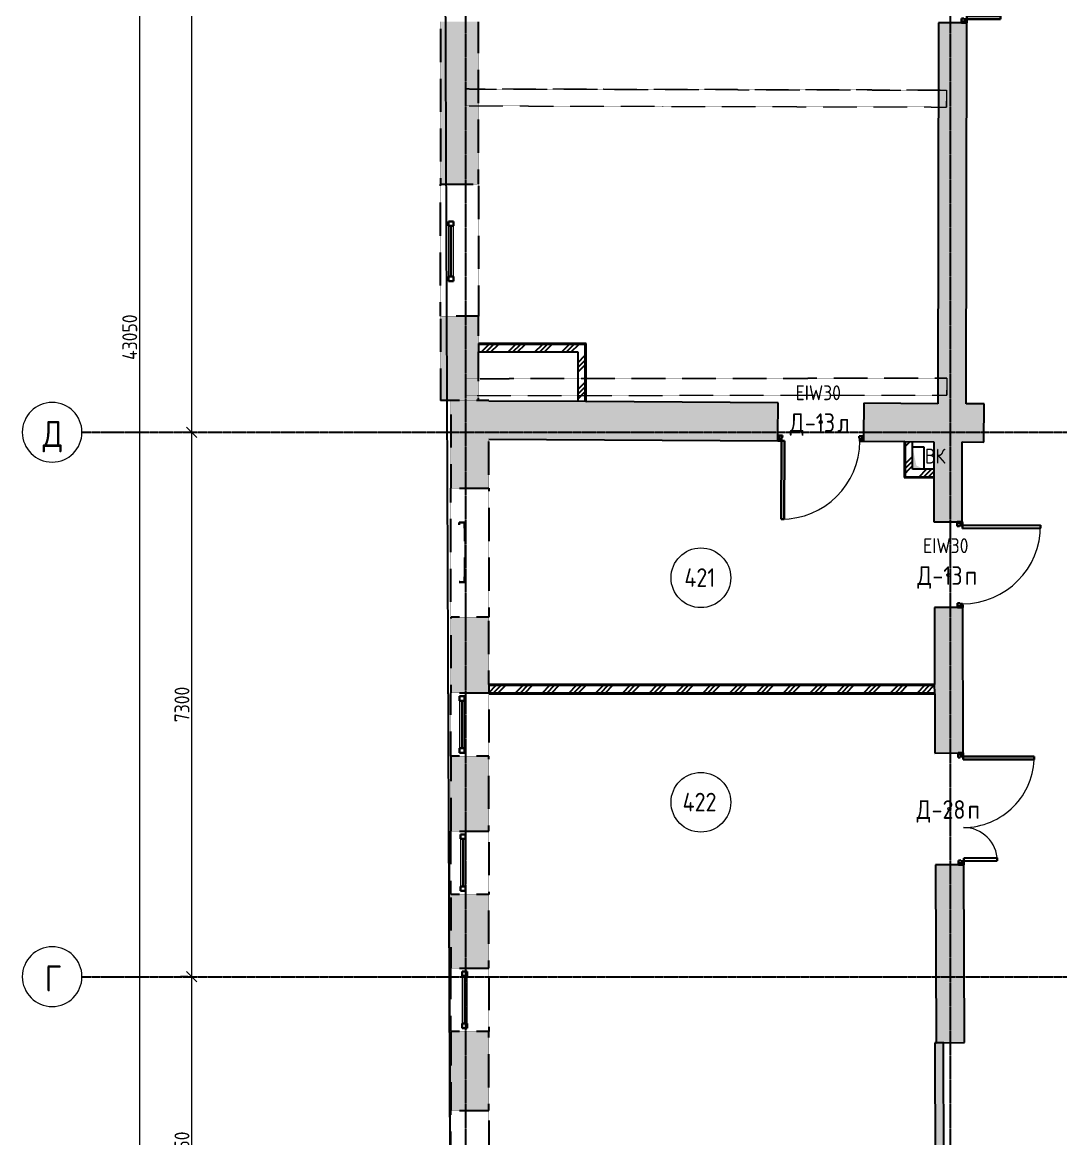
# Model space of a CAD drawing. Header units: millimetres. Extents: x -129048 to 476301, y -5853 to 215316.
# Drawn here: x 310868 to 324794, y 11234 to 26204 of the extents above; entities that cross this region are included whole.
import ezdxf

# ---------------------------------------------------------------- set-up
doc = ezdxf.new("R2010")
doc.units = ezdxf.units.MM
for name, pattern in [('ADSK_Линия сетки', [25, 20, -2.5, 0, -2.5]), ('ADSK_Сверху', [4.5, 3, -1.5]), ('ADSK_Снесено', [4.5, 3, -1.5])]:
    doc.linetypes.add(name, pattern=pattern)
for name, color, linetype, lineweight, true_color in [('_ Окна', 5, 'Continuous', 30, 0x0000ff), ('Линии', 7, 'Continuous', 9, 0x00a600), ('Стены внутренние', 5, 'Continuous', 18, 0x0000ff), ('Стены наружные', 1, 'ADSK_Снесено', 18, 0xff0000), ('Стены штриховка', 5, 'Continuous', 18, 0x0000ff)]:
    doc.layers.add(name, color=color, linetype=linetype, lineweight=lineweight, true_color=true_color)
for name, color, linetype, lineweight in [('Аннотация', 7, 'Continuous', 9), ('Двери', 251, 'Continuous', 18), ('Каркас', 7, 'Continuous', 18), ('Марки дверей', 7, 'Continuous', 20), ('Марки помещений', 7, 'Continuous', 20), ('Окна', 251, 'Continuous', 18), ('Оси', 7, 'Continuous', 9), ('Узлы', 7, 'Continuous', 18)]:
    doc.layers.add(name, color=color, linetype=linetype, lineweight=lineweight)
doc.styles.add('GOST Common', font='GOST Common_0.ttf', dxfattribs={"width": 0.9, "height": 350})
doc.styles.add('GOST Common_1', font='GOST Common_0.ttf', dxfattribs={"width": 0.9, "height": 200})
doc.styles.add('GOST Common_2', font='GOST Common_0.ttf', dxfattribs={"width": 0.9, "height": 250})
doc.dimstyles.new('ADSK_Основной_2_5_мм', dxfattribs={"dimscale": 304.8, "dimtxt": 251.428749, "dimasz": 0.463911, "dimexe": 0.492126, "dimexo": 0.492126, "dimgap": 0.098425, "dimtad": 1, "dimdec": 1, "dimrnd": 0.1, "dimdsep": 46, "dimtxsty": 'GOST Common_1', "dimblk1": 'OBLIQUE', "dimblk2": 'OBLIQUE', "dimsah": 1, "dimcen": 0.09, "dimdle": 0.492126, "dimazin": 2, "dimtfac": 1, "dimtdec": 4, "dimtix": 1, "dimtmove": 0, "dimatfit": 3, "dimfxl": 1, "dimtvp": 1, "dimtfill": 1, "dimtolj": 1, "dimtzin": 0, "dimlwd": 20, "dimlwe": 20, "dimarcsym": 2})
pattern_1 = [(45, (322754.53, 150), (-179.605, 179.605), []), (45, (322818.03, 150), (0, 359.2102), []), (45, (322691.03, 150), (0, 359.2102), [])]

# ---------------------------------------------------------------- blocks, each defined once
blk = doc.blocks.new('ADSK_БалкаЖБ_Прямоугольная - 225_2х481мм-865223-04 План 4-го этажа')
at = {"layer": 'Каркас', "color": 253, "linetype": 'ADSK_Сверху', "true_color": 0xaaaaaa}
for p, q in [((-3224, 113), (-3224, -113)), ((-3224, 113), (3224, 113)), ((3224, -113), (3224, 113)), ((-3224, -113), (3224, -113))]:
    blk.add_line(p, q, dxfattribs=at)
at = {"layer": 'Каркас', "color": 253, "linetype": 'ADSK_Сверху', "true_color": 0xb2b2b2}
for p, q in [((-3224, -113), (-3224, 113)), ((3224, 113), (-3224, 113)), ((3224, 113), (3224, -113)), ((-3224, -113), (3224, -113))]:
    blk.add_line(p, q, dxfattribs=at)
blk = doc.blocks.new('ADSK_БалкаЖБ_Прямоугольная - 225_2х481мм-865435-04 План 4-го этажа')
at = {"layer": 'Каркас', "color": 253, "linetype": 'ADSK_Сверху', "true_color": 0xaaaaaa}
for p, q in [((-3228, 113), (-3228, -113)), ((-3228, 113), (3228, 113)), ((3228, -113), (3228, 113)), ((-3228, -113), (3228, -113))]:
    blk.add_line(p, q, dxfattribs=at)
at = {"layer": 'Каркас', "color": 253, "linetype": 'ADSK_Сверху', "true_color": 0xb2b2b2}
for p, q in [((-3228, -113), (-3228, 113)), ((3228, 113), (-3228, 113)), ((3228, 113), (3228, -113)), ((-3228, -113), (3228, -113))]:
    blk.add_line(p, q, dxfattribs=at)
blk = doc.blocks.new('Витраж-тент со смещением вовне - 60мм 30 сдвиг-1466943-04 План 4-го этажа')
at = {"layer": '_ Окна', "color": 161, "linetype": 'ADSK_Сверху', "true_color": 0xaaaaff}
for p, q in [((-400, 25), (-400, -45)), ((-400, 25), (-370, 25)), ((-400, -45), (-400, 25)), ((400, 25), (370, 25)), ((400, -45), (400, 25)), ((400, -45), (400, 25)), ((-340, -45), (-400, -45)), ((-340, -35), (-340, -45)), ((340, -35), (340, -45)), ((340, -45), (400, -45))]:
    blk.add_line(p, q, dxfattribs=at)
at = {"layer": 'Окна', "color": 161, "linetype": 'ADSK_Сверху', "true_color": 0xaaaaff}
blk.add_line((-340, -45), (340, -45), dxfattribs=at)
blk = doc.blocks.new('Витраж-тент со смещением вовне - 60мм 30 сдвиг-1466964-04 План 4-го этажа')
at = {"layer": '_ Окна'}
for p, q in [((-379, 25), (-379, -45)), ((-379, 25), (-319, 25)), ((-379, -45), (-379, 25)), ((-319, 25), (-319, -45)), ((379, 25), (319, 25)), ((319, 25), (319, -45)), ((379, -45), (379, 25)), ((379, -45), (379, 25)), ((-319, -45), (-379, -45)), ((-319, -10), (319, -10)), ((319, -45), (379, -45))]:
    blk.add_line(p, q, dxfattribs=at)
at = {"layer": 'Окна'}
for p, q in [((319, 25), (-319, 25)), ((-319, -45), (319, -45))]:
    blk.add_line(p, q, dxfattribs=at)
blk = doc.blocks.new('Витраж-тент со смещением вовне - 60мм 30 сдвиг-V59-04 План 4-го этажа')
at = {"layer": '_ Окна'}
for p, q in [((-400, 25), (-400, -45)), ((-400, 25), (-340, 25)), ((-400, -45), (-400, 25)), ((-340, 25), (-340, -45)), ((400, 25), (340, 25)), ((340, 25), (340, -45)), ((400, -45), (400, 25)), ((400, -45), (400, 25)), ((-340, -45), (-400, -45)), ((-340, -10), (340, -10)), ((340, -45), (400, -45))]:
    blk.add_line(p, q, dxfattribs=at)
at = {"layer": 'Окна'}
for p, q in [((340, 25), (-340, 25)), ((-340, -45), (340, -45))]:
    blk.add_line(p, q, dxfattribs=at)
blk = doc.blocks.new('AC_Дверь_Двупольная - Д-28п 1500х2200h-V205-04 План 4-го этажа')
at = {"layer": 'Двери', "lineweight": 30}
for p, q in [((-700, 1140), (-660, 1140)), ((-700, 190), (-700, 1140)), ((-660, 1140), (-660, 190)), ((700, 640), (660, 640)), ((660, 640), (660, 190)), ((700, 190), (700, 640)), ((-750, 190), (-730, 190)), ((-750, 120), (-750, 190)), ((-730, 190), (-700, 190)), ((-730, 120), (-730, 190)), ((-730, 190), (-730, 120)), ((-660, 190), (-700, 190)), ((-700, 190), (-700, 150)), ((-700, 150), (-690, 150)), ((-690, 150), (-690, 120)), ((660, 190), (700, 190)), ((700, 150), (690, 150)), ((690, 150), (690, 120)), ((730, 190), (700, 190)), ((700, 190), (700, 150)), ((730, 120), (730, 190)), ((750, 190), (730, 190)), ((730, 190), (730, 120)), ((750, 120), (750, 190)), ((-730, 120), (-750, 120)), ((-690, 120), (-730, 120)), ((690, 120), (730, 120)), ((730, 120), (750, 120))]:
    blk.add_line(p, q, dxfattribs=at)
at = {"layer": 'Двери'}
for centre, radius, start, end in [((-700, 190), 950, 360, 90), ((700, 190), 450, 90, 180)]:
    blk.add_arc(centre, radius, start, end, dxfattribs=at)
blk = doc.blocks.new('AC_Дверь_Однопольная - Д-13л 1150х2200h-1983164-04 План 4-го этажа')
at = {"layer": 'Двери', "lineweight": 30}
for p, q in [((525, 1305), (485, 1305)), ((485, 1305), (485, 255)), ((525, 255), (525, 1305)), ((-555, 255), (-575, 255)), ((-575, 255), (-575, 185)), ((-575, 185), (-555, 185)), ((-525, 255), (-555, 255)), ((-555, 255), (-555, 185)), ((-555, 185), (-555, 255)), ((-555, 185), (-515, 185)), ((-525, 215), (-525, 255)), ((-515, 215), (-525, 215)), ((-515, 185), (-515, 215)), ((485, 255), (525, 255)), ((525, 215), (515, 215)), ((515, 215), (515, 185)), ((515, 185), (555, 185)), ((555, 255), (525, 255)), ((525, 255), (525, 215)), ((555, 185), (555, 255)), ((575, 255), (555, 255)), ((555, 255), (555, 185)), ((555, 185), (575, 185)), ((575, 185), (575, 255))]:
    blk.add_line(p, q, dxfattribs=at)
at = {"layer": 'Двери'}
blk.add_arc((525, 255), 1050, 90, 180, dxfattribs=at)
blk = doc.blocks.new('AC_Дверь_Однопольная - Д-13п 1150х2200h-1983149-04 План 4-го этажа')
at = {"layer": 'Двери', "lineweight": 30}
for p, q in [((-525, 1240), (-485, 1240)), ((-525, 190), (-525, 1240)), ((-485, 1240), (-485, 190)), ((-575, 190), (-555, 190)), ((-575, 120), (-575, 190)), ((-555, 190), (-525, 190)), ((-555, 120), (-555, 190)), ((-555, 190), (-555, 120)), ((-485, 190), (-525, 190)), ((-525, 190), (-525, 150)), ((-525, 150), (-515, 150)), ((-515, 150), (-515, 120)), ((515, 150), (525, 150)), ((515, 120), (515, 150)), ((525, 190), (555, 190)), ((525, 150), (525, 190)), ((555, 190), (555, 120)), ((555, 190), (575, 190)), ((555, 120), (555, 190)), ((575, 190), (575, 120)), ((-555, 120), (-575, 120)), ((-515, 120), (-555, 120)), ((555, 120), (515, 120)), ((575, 120), (555, 120))]:
    blk.add_line(p, q, dxfattribs=at)
at = {"layer": 'Двери'}
blk.add_arc((-525, 190), 1050, 0, 90, dxfattribs=at)
blk = doc.blocks.new('AC_Дверь_Двупольная - Д-28п 1500х2200h-2039725-04 План 4-го этажа')
at = {"layer": 'Двери', "lineweight": 30}
for p, q in [((-700, 1140), (-660, 1140)), ((-700, 190), (-700, 1140)), ((-660, 1140), (-660, 190)), ((700, 640), (660, 640)), ((660, 640), (660, 190)), ((700, 190), (700, 640)), ((-750, 190), (-730, 190)), ((-750, 120), (-750, 190)), ((-730, 190), (-700, 190)), ((-730, 120), (-730, 190)), ((-730, 190), (-730, 120)), ((-660, 190), (-700, 190)), ((-700, 190), (-700, 150)), ((-700, 150), (-690, 150)), ((-690, 150), (-690, 120)), ((660, 190), (700, 190)), ((700, 150), (690, 150)), ((690, 150), (690, 120)), ((730, 190), (700, 190)), ((700, 190), (700, 150)), ((730, 120), (730, 190)), ((750, 190), (730, 190)), ((730, 190), (730, 120)), ((750, 120), (750, 190)), ((-730, 120), (-750, 120)), ((-690, 120), (-730, 120)), ((690, 120), (730, 120)), ((730, 120), (750, 120))]:
    blk.add_line(p, q, dxfattribs=at)
at = {"layer": 'Двери'}
for centre, radius, start, end in [((-700, 190), 950, 360, 90), ((700, 190), 450, 90, 180)]:
    blk.add_arc(centre, radius, start, end, dxfattribs=at)
blk = doc.blocks.new('Ось сетки - Круг_Ø8 мм-6577-04 План 4-го этажа')
at = {"layer": 'Оси', "lineweight": 20}
for start, end in [(360, 180), (180, 360)]:
    blk.add_arc((0, 0), 4, start, end, dxfattribs=at)
blk = doc.blocks.new('ADSK_Марка_Помещение_ОдноЗначение - Номер-247393-04 План 4-го этажа')
at = {"layer": 'Марки помещений'}
blk.add_circle((0, 0), 4, dxfattribs=at)
blk = doc.blocks.new('_Oblique')
at = {"color": 0, "linetype": 'ByBlock', "lineweight": -2}
blk.add_line((-0.5, -0.5), (0.5, 0.5), dxfattribs=at)
blk = doc.blocks.new('*D2688')
at = {"color": 0, "lineweight": 20, "transparency": 16777216}
for p, q in [((313139, 37157), (313139, 20557)), ((313089, 37007), (312989, 37007)), ((313089, 20707), (312989, 20707))]:
    blk.add_line(p, q, dxfattribs=at)
at = {"layer": 'Defpoints', "color": 0, "transparency": 16777216}
for p in [(313239, 37007), (313139, 20707), (313239, 20707)]:
    blk.add_point(p, dxfattribs=at)
at = {"color": 0, "lineweight": 20, "transparency": 16777216, "xscale": 141.4, "yscale": 141.4, "zscale": 141.4}
for p, rotation in [((313139, 37007), 90), ((313139, 20707), 270)]:
    blk.add_blockref('_Oblique', p, dxfattribs=dict(at, rotation=rotation))
at = {"color": 0, "lineweight": 25, "transparency": 16777216, "insert": (313009, 28857), "char_height": 200, "width": 889.8, "attachment_point": 5, "rotation": 90, "style": 'GOST Common_1', "bg_fill": 3, "box_fill_scale": 1.1, "bg_fill_color": 256, "bg_fill_true_color": 13158600, "bg_fill_transparency": 0}
blk.add_mtext('\\A1;16300', dxfattribs=at)
blk = doc.blocks.new('*D2689')
at = {"color": 0, "lineweight": 20, "transparency": 16777216}
for p, q in [((313139, 20857), (313139, 13257)), ((313089, 20707), (312989, 20707)), ((313089, 13407), (312989, 13407))]:
    blk.add_line(p, q, dxfattribs=at)
at = {"layer": 'Defpoints', "color": 0, "transparency": 16777216}
for p in [(313239, 20707), (313139, 13407), (313239, 13407)]:
    blk.add_point(p, dxfattribs=at)
at = {"color": 0, "lineweight": 20, "transparency": 16777216, "xscale": 141.4, "yscale": 141.4, "zscale": 141.4}
for p, rotation in [((313139, 20707), 90), ((313139, 13407), 270)]:
    blk.add_blockref('_Oblique', p, dxfattribs=dict(at, rotation=rotation))
at = {"color": 0, "lineweight": 25, "transparency": 16777216, "insert": (313009, 17057), "char_height": 200, "width": 756.84, "attachment_point": 5, "rotation": 90, "style": 'GOST Common_1', "bg_fill": 3, "box_fill_scale": 1.1, "bg_fill_color": 256, "bg_fill_true_color": 13158600, "bg_fill_transparency": 0}
blk.add_mtext('\\A1;7300', dxfattribs=at)
blk = doc.blocks.new('*D2690')
at = {"color": 0, "lineweight": 20, "transparency": 16777216}
for p, q in [((313139, 13557), (313139, 8607)), ((313089, 13407), (312989, 13407)), ((313089, 8757), (312989, 8757))]:
    blk.add_line(p, q, dxfattribs=at)
at = {"layer": 'Defpoints', "color": 0, "transparency": 16777216}
for p in [(313239, 13407), (313139, 8757), (313239, 8757)]:
    blk.add_point(p, dxfattribs=at)
at = {"color": 0, "lineweight": 20, "transparency": 16777216, "xscale": 141.4, "yscale": 141.4, "zscale": 141.4}
for p, rotation in [((313139, 13407), 90), ((313139, 8757), 270)]:
    blk.add_blockref('_Oblique', p, dxfattribs=dict(at, rotation=rotation))
at = {"color": 0, "lineweight": 25, "transparency": 16777216, "insert": (313009, 11082), "char_height": 200, "width": 782.41, "attachment_point": 5, "rotation": 90, "style": 'GOST Common_1', "bg_fill": 3, "box_fill_scale": 1.1, "bg_fill_color": 256, "bg_fill_true_color": 13158600, "bg_fill_transparency": 0}
blk.add_mtext('\\A1;4650', dxfattribs=at)
blk = doc.blocks.new('*D2693')
at = {"color": 0, "lineweight": 20, "transparency": 16777216}
for p, q in [((312439, 43657), (312439, 307)), ((312389, 43507), (312289, 43507)), ((312389, 457), (312289, 457))]:
    blk.add_line(p, q, dxfattribs=at)
at = {"layer": 'Defpoints', "color": 0, "transparency": 16777216}
for p in [(312539, 43507), (312439, 457), (312539, 457)]:
    blk.add_point(p, dxfattribs=at)
at = {"color": 0, "lineweight": 20, "transparency": 16777216, "xscale": 141.4, "yscale": 141.4, "zscale": 141.4}
for p, rotation in [((312439, 43507), 90), ((312439, 457), 270)]:
    blk.add_blockref('_Oblique', p, dxfattribs=dict(at, rotation=rotation))
at = {"color": 0, "lineweight": 25, "transparency": 16777216, "insert": (312309, 21982), "char_height": 200, "width": 971.62, "attachment_point": 5, "rotation": 90, "style": 'GOST Common_1', "bg_fill": 3, "box_fill_scale": 1.1, "bg_fill_color": 256, "bg_fill_true_color": 13158600, "bg_fill_transparency": 0}
blk.add_mtext('\\A1;43050', dxfattribs=at)
blk = doc.blocks.new('ADSK_Марка_Дверь - Типоразмер_ADSK_Марка-58376-04 План 4-го этажа')
at = {"layer": 'Марки дверей', "lineweight": 9}
blk.add_circle((0, 0), 0.2, dxfattribs=at)

msp = doc.modelspace()

# ---------------------------------------------------------------- hatches: boundary and pattern name
at = {"layer": 'Стены внутренние', "lineweight": 25, "true_color": 0x636466}
h = msp.add_hatch(color=251, dxfattribs=at)
h.paths.add_polyline_path([(323526.22589, 21087.91119), (323534.36542, 26195.62251), (323154.36494, 26195.62251), (323146.22892, 21090.11568), (323415.07427, 21088.55602)])
h.paths.add_polyline_path([(323536.75579, 27695.62061), (323551.5528, 36981.03184), (323171.55901, 36985.22912), (323156.75627, 27696.22616), (323466.75588, 27695.73216)])
h = msp.add_hatch(dxfattribs=at)
h.set_pattern_fill('FP_1', color=251, style=0, pattern_type=2)
h.set_pattern_definition(pattern_1)
h.paths.add_polyline_path([(316985.78335, 21783.98959), (318417.0919, 21783.98959), (318417.0919, 21883.98959), (316985.78335, 21883.98959), (316985.78335, 21834.01403)])
h = msp.add_hatch(dxfattribs=at)
h.set_pattern_fill('FP_1', color=251, style=0, pattern_type=2)
h.set_pattern_definition(pattern_1)
h.paths.add_polyline_path([(318417.0919, 21117.5511), (318417.0919, 21783.98959), (318317.0919, 21783.98959), (318317.0919, 21118.13124)])
h = msp.add_hatch(color=251, dxfattribs=at)
h.paths.add_polyline_path([(323523.26725, 20577.91977), (323526.22589, 21087.91119), (322153.34922, 21095.87574), (322150.79666, 20585.88196), (323515.09322, 20577.96719)])
h.paths.add_polyline_path([(321000.40992, 20592.55577), (321003.36857, 21102.54719), (317123.4925, 21125.05574), (317123.4925, 20615.04716), (318760.23328, 20605.55184)])
h = msp.add_hatch(color=251, dxfattribs=at)
h.paths.add_polyline_path([(326188.0336, 20562.4605), (326188.0336, 21072.46909), (325764.35196, 21074.92701), (325762.89541, 20564.92688), (326123.4361, 20562.83526)])
h.paths.add_polyline_path([(323764.26268, 20576.52167), (323765.71923, 21086.5218), (323526.22589, 21087.91119), (323523.26725, 20577.91977), (323526.42615, 20577.90144)])
h = msp.add_hatch(dxfattribs=at)
h.set_pattern_fill('FP_1', color=251, style=0, pattern_type=2)
h.set_pattern_definition(pattern_1)
h.paths.add_polyline_path([(322708.24952, 20211.5501), (322808.24952, 20211.5501), (322808.24952, 20582.06784), (322708.24952, 20582.64798), (322708.24952, 20261.04758)])
h = msp.add_hatch(color=251, dxfattribs=at)
h.paths.add_polyline_path([(323122.49448, 12521.62636), (323502.49147, 12523.13916), (323493.00079, 14907.08006), (323113.0038, 14905.56726), (323122.48846, 12523.13916)])
h.paths.add_polyline_path([(323107.03222, 16405.55537), (323487.02921, 16407.06817), (323479.26675, 18356.9029), (323099.26976, 18355.39009), (323107.0262, 16407.06817)])
h.paths.add_polyline_path([(323094.69155, 19505.38098), (323474.68853, 19506.89378), (323470.42347, 20578.22633), (323090.41168, 20580.43092), (323091.46758, 20315.20225)])
h = msp.add_hatch(dxfattribs=at)
h.set_pattern_fill('FP_1', color=251, style=0, pattern_type=2)
h.set_pattern_definition(pattern_1)
h.paths.add_polyline_path([(322857.747, 20111.5501), (323092.27833, 20111.5501), (323091.88022, 20211.5501), (322708.24952, 20211.5501), (322708.24952, 20111.5501), (322808.24952, 20111.5501)])
h = msp.add_hatch(dxfattribs=at)
h.set_pattern_fill('FP_1', color=251, style=0, pattern_type=2)
h.set_pattern_definition(pattern_1)
h.paths.add_polyline_path([(323103.81476, 17213.7421), (323103.41665, 17313.7421), (317123.4925, 17313.7421), (317123.4925, 17213.7421), (323099.26976, 17213.7421)])
msp.add_hatch(color=251, dxfattribs=at).paths.add_polyline_path([(323232.76956, 9189.25245), (323223.90373, 12521.95083), (323103.90416, 12521.62636), (323112.76913, 9189.25245)])
at = {"layer": 'Стены наружные', "lineweight": 25, "true_color": 0x636466}
h = msp.add_hatch(color=251, dxfattribs=at)
h.paths.add_polyline_path([(316475.78335, 21135.08267), (316985.78335, 21135.08267), (316985.78335, 22264.94061), (316475.78335, 22264.94061), (316475.78335, 21834.01403)])
h.paths.add_polyline_path([(316475.78335, 24034.94061), (316985.78335, 24034.94061), (316985.78335, 26212.23997), (316475.78335, 26212.23997), (316475.78335, 24871.63757)])
h.paths.add_polyline_path([(316815.87288, 27982.23997), (316985.78335, 27982.23997), (316985.78335, 30241.43973), (316475.78335, 30241.43973), (316475.78335, 27982.23997), (316814.60493, 27982.23997)])
h.paths.add_polyline_path([(316475.78335, 32011.43973), (316985.78335, 32011.43973), (316985.78335, 34282.34704), (316475.78335, 34282.34704), (316475.78335, 33984.50821)])
h.paths.add_polyline_path([(316475.78335, 36052.34704), (316985.78335, 36052.34704), (316985.78335, 43368.86858), (316475.78335, 43368.86858), (316475.78335, 37022.13176)])
h = msp.add_hatch(color=251, dxfattribs=at)
h.paths.add_polyline_path([(316966.82575, 9189.25245), (317123.4925, 9189.25245), (317123.4925, 9883.90594), (316613.4925, 9883.90594), (316613.4925, 9189.25245)])
h.paths.add_polyline_path([(317006.90457, 11613.90594), (317123.4925, 11613.90594), (317123.4925, 12672.43219), (316613.4925, 12672.43219), (316613.4925, 11613.90594), (316966.82575, 11613.90594)])
h.paths.add_polyline_path([(316613.4925, 13522.43219), (317123.4925, 13522.43219), (317123.4925, 14509.74286), (316613.4925, 14509.74286)])
h.paths.add_polyline_path([(317123.4925, 15359.74286), (317123.4925, 16363.7421), (316613.4925, 16363.7421), (316613.4925, 15359.74286), (316990.35044, 15359.74286)])
h.paths.add_polyline_path([(317123.4925, 17213.7421), (317123.4925, 18225.53274), (316613.4925, 18225.53274), (316613.4925, 17213.7421), (316982.15698, 17213.7421)])
h.paths.add_polyline_path([(316613.4925, 19955.53274), (317123.4925, 19955.53274), (317123.4925, 21135.08267), (316613.4925, 21135.08267)])
at = {"layer": 'Узлы', "lineweight": 25, "true_color": 0x636466}
msp.add_hatch(color=251, dxfattribs=at).paths.add_polyline_path([(322857.747, 20211.5501), (322958.24952, 20211.5501), (322857.747, 20261.04758), (322808.24952, 20511.5501), (322808.24952, 20211.5501)])

# ---------------------------------------------------------------- linework, layer by layer
at = {"linetype": 'ADSK_Линия сетки', "lineweight": 25}
for p, q in [((316814.44493, -2753.38365), (316814.44493, 44571.85247)), ((323314.44493, -2753.38365), (323314.44493, 44571.85247)), ((311668.30983, 20706.78828), (379896.25284, 20706.78828)), ((311668.30983, 13406.78828), (379896.25284, 13406.78828))]:
    msp.add_line(p, q, dxfattribs=at)
at = {"color": 251, "lineweight": 25, "true_color": 0x636466}
msp.add_lwpolyline([(323045.03328, 8679.25245), (316613.4925, 8679.25245), (316475.78335, 43878.86858), (326698.0336, 43878.86858), (326698.0336, 21068.63165), (326084.6294, 21068.63165), (326136.16785, 13231.21845)], dxfattribs=at)
at = {"layer": 'Линии', "color": 251, "lineweight": 25, "true_color": 0x636466}
for p, q in [((322808.24952, 20511.5501), (322958.24952, 20511.5501)), ((322808.24952, 20211.5501), (322808.24952, 20511.5501)), ((322958.24952, 20511.5501), (322958.24952, 20211.5501)), ((322958.24952, 20211.5501), (322808.24952, 20211.5501))]:
    msp.add_line(p, q, dxfattribs=at)
at = {"layer": 'Стены внутренние', "color": 251, "lineweight": 25, "true_color": 0x636466}
for p, q in [((323154.36591, 26196.22807), (323146.22892, 21090.11568)), ((323464.36551, 26195.73406), (323154.36591, 26196.22807)), ((323526.22589, 21087.91119), (323534.36542, 26195.62251)), ((318429.0919, 21895.98959), (316985.78335, 21895.98959)), ((316985.78335, 21893.98959), (316985.78335, 21783.98959)), ((318429.0919, 21117.48149), (318429.0919, 21895.98959)), ((316985.78335, 21783.98959), (318317.0919, 21783.98959)), ((318317.0919, 21783.98959), (318317.0919, 21118.13124)), ((318427.0919, 21117.49309), (317123.4925, 21125.05574)), ((321003.36857, 21102.54719), (318429.0919, 21117.48149)), ((321000.81601, 20662.55459), (321003.36857, 21102.54719)), ((322153.34922, 21095.87574), (322150.79666, 20655.88314)), ((323146.22892, 21090.11568), (322153.34922, 21095.87574)), ((323765.71923, 21086.5218), (323526.22589, 21087.91119)), ((323764.26268, 20576.52167), (323765.71923, 21086.5218)), ((317123.4925, 20615.04716), (321000.40992, 20592.55577)), ((322150.39057, 20585.88432), (322696.24952, 20582.71759)), ((322696.24952, 20582.71759), (322696.24952, 20099.5501)), ((322698.24952, 20582.70599), (323090.41168, 20580.43092)), ((322808.24952, 20211.5501), (322808.24952, 20582.06784)), ((323090.41168, 20580.43092), (323092.31814, 20101.5501)), ((323474.68853, 19506.89378), (323470.42347, 20578.22633)), ((323470.42347, 20578.22633), (323764.26268, 20576.52167)), ((323091.88022, 20211.5501), (322808.24952, 20211.5501)), ((322696.24952, 20099.5501), (323092.32611, 20099.5501)), ((323092.32611, 20099.5501), (323094.69155, 19505.38098)), ((323094.69155, 19505.38098), (323404.68909, 19506.61511)), ((323409.2673, 18356.62422), (323099.26976, 18355.39009)), ((323099.26976, 18355.39009), (323103.36888, 17325.7421)), ((323487.02921, 16407.06817), (323479.26675, 18356.9029)), ((323103.36888, 17325.7421), (317123.4925, 17325.7421)), ((317123.4925, 17323.7421), (317123.4925, 17201.7421)), ((323103.85457, 17203.7421), (323103.37684, 17323.7421)), ((317123.4925, 17201.7421), (323103.86253, 17201.7421)), ((323103.86253, 17201.7421), (323107.03222, 16405.55537)), ((323107.03222, 16405.55537), (323417.02976, 16406.7895)), ((323423.00135, 14906.80138), (323113.0038, 14905.56726)), ((323113.0038, 14905.56726), (323122.49448, 12521.62636)), ((323502.49147, 12523.13916), (323493.00079, 14907.08006)), ((323223.90373, 12521.95083), (323103.90416, 12521.6316)), ((323103.90416, 12521.6316), (323111.08497, 9822.33716)), ((323122.49448, 12521.62636), (323502.49147, 12523.13916)), ((323232.76956, 9189.25245), (323223.90373, 12521.95083))]:
    msp.add_line(p, q, dxfattribs=at)
at = {"layer": 'Стены наружные', "color": 251, "lineweight": 25, "true_color": 0x636466}
for p, q in [((316475.78335, 26212.23997), (316475.78335, 24034.94061)), ((316985.78335, 24034.94061), (316985.78335, 26212.23997)), ((316475.78335, 24034.94061), (316985.78335, 24034.94061)), ((316475.78335, 22264.94061), (316475.78335, 24034.94061)), ((316985.78335, 24034.94061), (316985.78335, 22264.94061)), ((316475.78335, 22264.94061), (316475.78335, 21135.08267)), ((316985.78335, 22264.94061), (316475.78335, 22264.94061)), ((316985.78335, 21895.98959), (316985.78335, 22264.94061)), ((316985.78335, 21135.08267), (316985.78335, 21783.98959)), ((317123.4925, 21135.08267), (316475.78335, 21135.08267)), ((316613.4925, 21135.08267), (316613.4925, 19955.53274)), ((317123.4925, 21125.05574), (317123.4925, 21135.08267)), ((317123.4925, 19955.53274), (317123.4925, 20615.04716)), ((316613.4925, 19955.53274), (317123.4925, 19955.53274)), ((316613.4925, 18225.53274), (316613.4925, 19955.53274)), ((317123.4925, 19955.53274), (317123.4925, 18225.53274)), ((316613.4925, 18225.53274), (316613.4925, 17213.7421)), ((317123.4925, 18225.53274), (316613.4925, 18225.53274)), ((317123.4925, 17325.7421), (317123.4925, 18225.53274)), ((316613.4925, 17213.7421), (317123.4925, 17213.7421)), ((316613.4925, 16363.7421), (316613.4925, 17213.7421)), ((317123.4925, 17201.7421), (317123.4925, 16363.7421)), ((316613.4925, 16363.7421), (316613.4925, 15359.74286)), ((317123.4925, 16363.7421), (316613.4925, 16363.7421)), ((317123.4925, 15359.74286), (317123.4925, 16363.7421)), ((316613.4925, 15359.74286), (317123.4925, 15359.74286)), ((316613.4925, 14509.74286), (316613.4925, 15359.74286)), ((317123.4925, 15359.74286), (317123.4925, 14509.74286)), ((316613.4925, 14509.74286), (316613.4925, 13522.43219)), ((317123.4925, 14509.74286), (316613.4925, 14509.74286)), ((317123.4925, 13522.43219), (317123.4925, 14509.74286)), ((316613.4925, 13522.43219), (317123.4925, 13522.43219)), ((316613.4925, 12672.43219), (316613.4925, 13522.43219)), ((317123.4925, 13522.43219), (317123.4925, 12672.43219)), ((316613.4925, 12672.43219), (316613.4925, 11613.90594)), ((317123.4925, 12672.43219), (316613.4925, 12672.43219)), ((317123.4925, 11613.90594), (317123.4925, 12672.43219)), ((316613.4925, 11613.90594), (317123.4925, 11613.90594)), ((316613.4925, 9883.90594), (316613.4925, 11613.90594)), ((317123.4925, 11613.90594), (317123.4925, 9883.90594))]:
    msp.add_line(p, q, dxfattribs=at)
at = {"layer": 'Стены штриховка', "color": 251, "lineweight": 25, "true_color": 0x636466}
for p, q in [((316985.78335, 21895.98959), (316985.78335, 21893.98959)), ((318429.0919, 21893.98959), (316985.78335, 21893.98959)), ((318417.0919, 21883.98959), (316985.78335, 21883.98959)), ((318417.0919, 21117.5511), (318417.0919, 21883.98959)), ((318427.0919, 21117.49309), (318427.0919, 21895.98959)), ((318427.0919, 21883.98959), (318429.0919, 21883.98959)), ((318427.0919, 21117.49309), (318429.0919, 21117.48149)), ((322698.24952, 20582.70599), (322696.24952, 20582.71759)), ((322698.24952, 20582.70599), (322698.24952, 20099.5501)), ((322708.24952, 20582.64798), (322708.24952, 20111.5501)), ((322698.24952, 20111.5501), (322696.24952, 20111.5501)), ((322696.24952, 20101.5501), (323092.31814, 20101.5501)), ((322708.24952, 20111.5501), (323092.27833, 20111.5501)), ((323092.32611, 20099.5501), (323092.31814, 20101.5501)), ((317123.4925, 17325.7421), (317123.4925, 17323.7421)), ((317123.4925, 17323.7421), (323103.37684, 17323.7421)), ((317123.4925, 17313.7421), (323103.41665, 17313.7421)), ((323103.37684, 17323.7421), (323103.36888, 17325.7421)), ((317123.4925, 17213.7421), (323103.81476, 17213.7421)), ((317123.4925, 17203.7421), (323103.85457, 17203.7421)), ((323103.86253, 17201.7421), (323103.85457, 17203.7421))]:
    msp.add_line(p, q, dxfattribs=at)

# ---------------------------------------------------------------- block references
at = {"lineweight": 25, "xscale": 99.99999999999993, "yscale": 99.99999999999993, "zscale": 99.99999999999993, "rotation": 269.9999999999994}
for p in [(311268.30983, 20706.78828), (311268.30983, 13406.78828)]:
    msp.add_blockref('Ось сетки - Круг_Ø8 мм-6577-04 План 4-го этажа', p, dxfattribs=at)
at = {"layer": '_ Окна', "color": 251, "lineweight": 25, "true_color": 0x636466, "rotation": 89.99999999999993}
for name, p in [('Витраж-тент со смещением вовне - 60мм 30 сдвиг-V59-04 План 4-го этажа', (316606.50746, 23134.94061)), ('Витраж-тент со смещением вовне - 60мм 30 сдвиг-1466964-04 План 4-го этажа', (316755.45553, 16788.7421)), ('Витраж-тент со смещением вовне - 60мм 30 сдвиг-1466964-04 План 4-го этажа', (316768.57543, 14934.74286)), ('Витраж-тент со смещением вовне - 60мм 30 сдвиг-1466964-04 План 4-го этажа', (316790.98769, 13097.43219))]:
    msp.add_blockref(name, p, dxfattribs=at)
at = {"layer": '_ Окна', "color": 251, "linetype": 'ADSK_Сверху', "lineweight": 25, "true_color": 0x636466, "rotation": 89.99999999999993}
msp.add_blockref('Витраж-тент со смещением вовне - 60мм 30 сдвиг-1466943-04 План 4-го этажа', (316751.83984, 19095.53274), dxfattribs=at)
at = {"layer": 'Двери', "color": 251, "lineweight": 25, "true_color": 0x636466}
for name, p, rotation in [('AC_Дверь_Двупольная - Д-28п 1500х2200h-V205-04 План 4-го этажа', (323345.56085, 26945.92434), 269.9086948406394), ('AC_Дверь_Однопольная - Д-13л 1150х2200h-1983164-04 План 4-го этажа', (321576.87957, 20844.21575), 179.6676103706997), ('AC_Дверь_Однопольная - Д-13п 1150х2200h-1983149-04 План 4-го этажа', (323286.97915, 18931.14194), 270.2280982593265), ('AC_Дверь_Двупольная - Д-28п 1500х2200h-2039725-04 План 4-го этажа', (323300.01651, 15656.31771), 270.2280982593265)]:
    msp.add_blockref(name, p, dxfattribs=dict(at, rotation=rotation))
at = {"layer": 'Каркас', "color": 251, "linetype": 'ADSK_Сверху', "lineweight": 25, "true_color": 0x636466}
for name, p, rotation in [('ADSK_БалкаЖБ_Прямоугольная - 225_2х481мм-865223-04 План 4-го этажа', (320039.40732, 25189.28503), 359.8577515046809), ('ADSK_БалкаЖБ_Прямоугольная - 225_2х481мм-865435-04 План 4-го этажа', (320037.79008, 21315.80019), 0.06394615592870359)]:
    msp.add_blockref(name, p, dxfattribs=dict(at, rotation=rotation))
at = {"layer": 'Марки дверей', "color": 251, "lineweight": 25, "true_color": 0x636466, "xscale": 99.99999999999993, "yscale": 99.99999999999993, "zscale": 99.99999999999993}
for p in [(321576.87957, 20844.21575), (323286.97915, 18793.49459), (323300.01651, 15656.31771)]:
    msp.add_blockref('ADSK_Марка_Дверь - Типоразмер_ADSK_Марка-58376-04 План 4-го этажа', p, dxfattribs=at)
at = {"layer": 'Марки помещений', "color": 251, "lineweight": 25, "true_color": 0x636466, "xscale": 99.99999999999993, "yscale": 99.99999999999993, "zscale": 99.99999999999993}
for p in [(319968.08972, 18755.80294), (319968.08972, 15745.20194)]:
    msp.add_blockref('ADSK_Марка_Помещение_ОдноЗначение - Номер-247393-04 План 4-го этажа', p, dxfattribs=at)

# ---------------------------------------------------------------- texts
at = {"lineweight": 25, "char_height": 350, "attachment_point": 1, "style": 'GOST Common'}
for s, insert, width in [('\\fGOST Common|b0|i0|c204|p34|;\\W.9;Д', (311140.13694, 20859.3752), 346.329), ('\\fGOST Common|b0|i0|c204|p34|;\\W.9;Г', (311169.83694, 13559.3752), 274.177125)]:
    msp.add_mtext(s, dxfattribs=dict(at, insert=insert, width=width))
at = {"layer": 'Аннотация', "color": 251, "lineweight": 25, "true_color": 0x636466, "insert": (322973.18407, 20487.64707), "char_height": 200, "width": 360.759375, "attachment_point": 1, "style": 'GOST Common_1'}
msp.add_mtext('ВК', dxfattribs=at)
at = {"layer": 'Марки дверей', "color": 251, "lineweight": 25, "true_color": 0x636466, "attachment_point": 1}
for s, insert, char_height, width, style in [('EIW30', (321238.3003, 21336.62975), 200, 779.24025, 'GOST Common_1'), ('\\fGOST Common|b0|i0|c204|p34|;\\W.9;Д', (321160.9003, 20961.22884), 250, 245.316375, 'GOST Common_2'), ('-13', (321363.30655, 20961.22884), 250, 526.7086875, 'GOST Common_2'), ('\\fGOST Common|b0|i0|c204|p34|;\\W.9;л', (321797.88467, 20961.22884), 250, 194.8100625, 'GOST Common_2'), ('EIW30', (322948.39987, 19285.90859), 200, 779.24025, 'GOST Common_1'), ('\\fGOST Common|b0|i0|c204|p34|;\\W.9;Д', (322870.99987, 18910.50768), 250, 245.316375, 'GOST Common_2'), ('-13', (323073.40612, 18910.50768), 250, 526.7086875, 'GOST Common_2'), ('\\fGOST Common|b0|i0|c204|p34|;\\W.9;п', (323507.98425, 18910.50768), 250, 194.8100625, 'GOST Common_2'), ('\\fGOST Common|b0|i0|c204|p34|;\\W.9;Д', (322860.18723, 15773.3308), 250, 245.316375, 'GOST Common_2'), ('-28', (323062.59348, 15773.3308), 250, 584.4301875, 'GOST Common_2'), ('\\fGOST Common|b0|i0|c204|p34|;\\W.9;п', (323544.79661, 15773.3308), 250, 194.8100625, 'GOST Common_2')]:
    msp.add_mtext(s, dxfattribs=dict(at, insert=insert, char_height=char_height, width=width, style=style))
at = {"layer": 'Марки помещений', "color": 251, "lineweight": 25, "true_color": 0x636466, "char_height": 250, "attachment_point": 1, "style": 'GOST Common_2'}
for s, insert, width in [('421', (319747.13246, 18883.52801), 548.35425), ('422', (319723.28246, 15872.92701), 606.07575)]:
    msp.add_mtext(s, dxfattribs=dict(at, insert=insert, width=width))

# ---------------------------------------------------------------- next in the draw order: dimensions: what is measured, and where the dimension line sits
at = {"lineweight": 25}
for base, p1, p2, override, picture, middle in [((312439.32516, 456.78828), (312539.31005, 43506.78828), (312539.31005, 456.78828), {"dimpost": '<>', "dimfxl": 43050}, '*D2693', (312309.32516, 21981.78828)), ((313139.32516, 20706.78828), (313239.31005, 37006.78828), (313239.31005, 20706.78828), {"dimpost": '<>', "dimfxl": 16300}, '*D2688', (313009.32516, 28856.78828))]:
    dim = msp.add_linear_dim(base=base, p1=p1, p2=p2, angle=90, dimstyle='ADSK_Основной_2_5_мм', override=override, dxfattribs=at)
    dim.commit()
    dim.dimension.update_dxf_attribs({"geometry": picture, "text_midpoint": middle})

# ---------------------------------------------------------------- next in the draw order: dimensions: what is measured, and where the dimension line sits
dim = msp.add_linear_dim(base=(313139.32516, 13406.78828), p1=(313239.31005, 20706.78828), p2=(313239.31005, 13406.78828), angle=90, dimstyle='ADSK_Основной_2_5_мм', override={"dimpost": '<>', "dimfxl": 7300}, dxfattribs=at)
dim.commit()
dim.dimension.update_dxf_attribs({"geometry": '*D2689', "text_midpoint": (313009.32516, 17056.78828)})

# ---------------------------------------------------------------- next in the draw order: dimensions: what is measured, and where the dimension line sits
dim = msp.add_linear_dim(base=(313139.32516, 8756.78828), p1=(313239.31005, 13406.78828), p2=(313239.31005, 8756.78828), angle=90, dimstyle='ADSK_Основной_2_5_мм', override={"dimpost": '<>', "dimfxl": 4650}, dxfattribs=at)
dim.commit()
dim.dimension.update_dxf_attribs({"geometry": '*D2690', "text_midpoint": (313009.32516, 11081.78828)})

doc.saveas('drawing.dxf')
